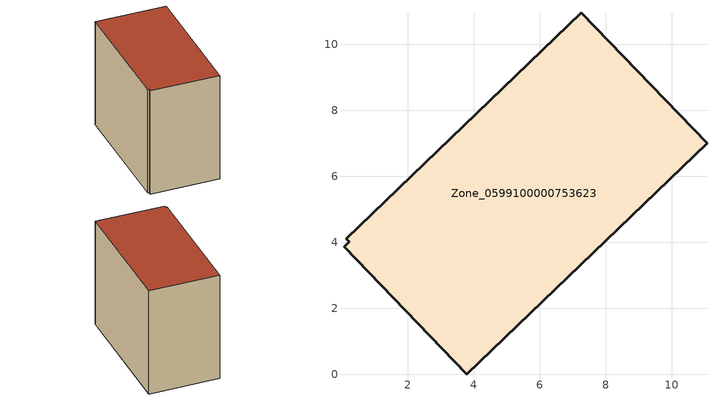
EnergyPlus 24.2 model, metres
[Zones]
Zone_0599100000753623
 floor ground (C_G): 0.09,3.87 0.24,4.02 0.15,4.11 7.27,10.96 11.07,7 3.79,0 z0.66
 wall outside (C_F): 3.79,0 11.07,7 7.27,10.96 0.15,4.11 0.24,4.02 0.09,3.87 3.79,0 z0.66:9.4
 roof outside (C_R): 0.24,4.02 0.09,3.87 3.79,0 11.07,7 7.27,10.96 0.15,4.11 z9.4
[BUILDING]
Pand.0599100000753623: North Axis=0; Terrain=City; Loads Convergence Tolerance Value=0.04; Temperature Convergence Tolerance Value=0.4; Solar Distribution=FullExterior; Maximum Number of Warmup Days=25; Minimum Number of Warmup Days=1
[Site:Location]
Rotterdam.The.Hague.AP_ZH_NLD Design_Conditions: Latitude=51.96; Longitude=4.45; Time Zone=1; Elevation=-4.5
[SITE:GROUNDTEMPERATURE:BUILDINGSURFACE]
18, 18, 18, 18, 18, 18, 18, 18, 18, 18, 18, 18
[MATERIAL] Thermal Absorptance=0.9; Solar Absorptance=0.7; Visible Absorptance=0.7
Name | Roughness | Thickness | Conductivity | Density | Specific Heat
G.TI.2006-2014 | MediumSmooth | 0.15 | 0.06 | 540 | 1210
F.TI.2006-2014 | Rough | 0.3 | 0.12 | 1920 | 840
R.TI.2006-2014 | MediumRough | 0.2 | 0.08 | 1500 | 1000
[CONSTRUCTION]
C_G: G.TI.2006-2014
C_F: F.TI.2006-2014
C_R: R.TI.2006-2014
[ZONE]
Zone_0599100000753623: Type=1; Multiplier=1; Ceiling Height=Autocalculate; Volume=Autocalculate; Floor Area=autocalculate; Part of Total Floor Area=Yes
[ZONEINFILTRATION:DESIGNFLOWRATE]
Infil_Zone_0599100000753623: Zone or ZoneList or Space or SpaceList=Zone_0599100000753623; Schedule=AlwaysOn; Design Flow Rate Calculation Method=Flow/Area; Flow Rate per Floor Area=0.0015; Constant Term Coefficient=1; Temperature Term Coefficient=0; Velocity Term Coefficient=0; Velocity Squared Term Coefficient=0
[HVACTEMPLATE:ZONE:IDEALLOADSAIRSYSTEM]
Zone_0599100000753623: Maximum Heating Supply Air Temperature=50; Minimum Cooling Supply Air Temperature=13; Maximum Heating Supply Air Humidity Ratio=0.0156; Minimum Cooling Supply Air Humidity Ratio=0.0077; Heating Limit=NoLimit; Cooling Limit=NoLimit; Dehumidification Control Type=ConstantSensibleHeatRatio; Cooling Sensible Heat Ratio=0.7; Dehumidification Setpoint=60; Humidification Control Type=None; Humidification Setpoint=30; Outdoor Air Method=None; Outdoor Air Flow Rate per Person=0.00944; Outdoor Air Flow Rate per Zone Floor Area=0; Outdoor Air Flow Rate per Zone=0; Demand Controlled Ventilation Type=None; Outdoor Air Economizer Type=NoEconomizer; Heat Recovery Type=None; Sensible Heat Recovery Effectiveness=0.7; Latent Heat Recovery Effectiveness=0.65
[ZONECONTROL:THERMOSTAT]
ThermostatControl_Zone_0599100000753623: Zone or ZoneList=Zone_0599100000753623; Control Type Schedule=DualSetpointControlType; Control 1=Thermostat_Zone_0599100000753623; Temperature Difference Between Cutout And Setpoint=0
[THERMOSTATSETPOINT:DUALSETPOINT]
Thermostat_Zone_0599100000753623: Heating Setpoint Temperature Schedule=HeatingSetpoint_Zone_0599100000753623; Cooling Setpoint Temperature Schedule=CoolingSetpoint_Zone_0599100000753623
[SCHEDULE:COMPACT]
HeatingSetpoint_Zone_0599100000753623: Through: 12/31, For: AllDays, Until: 24:00, 21
CoolingSetpoint_Zone_0599100000753623: Through: 12/31, For: AllDays, Until: 24:00, 24
DualSetpointControlType: Through: 12/31, For: AllDays, Until: 24:00, 4
AlwaysOn: Through: 12/31, For: AllDays, Until: 24:00, 1
